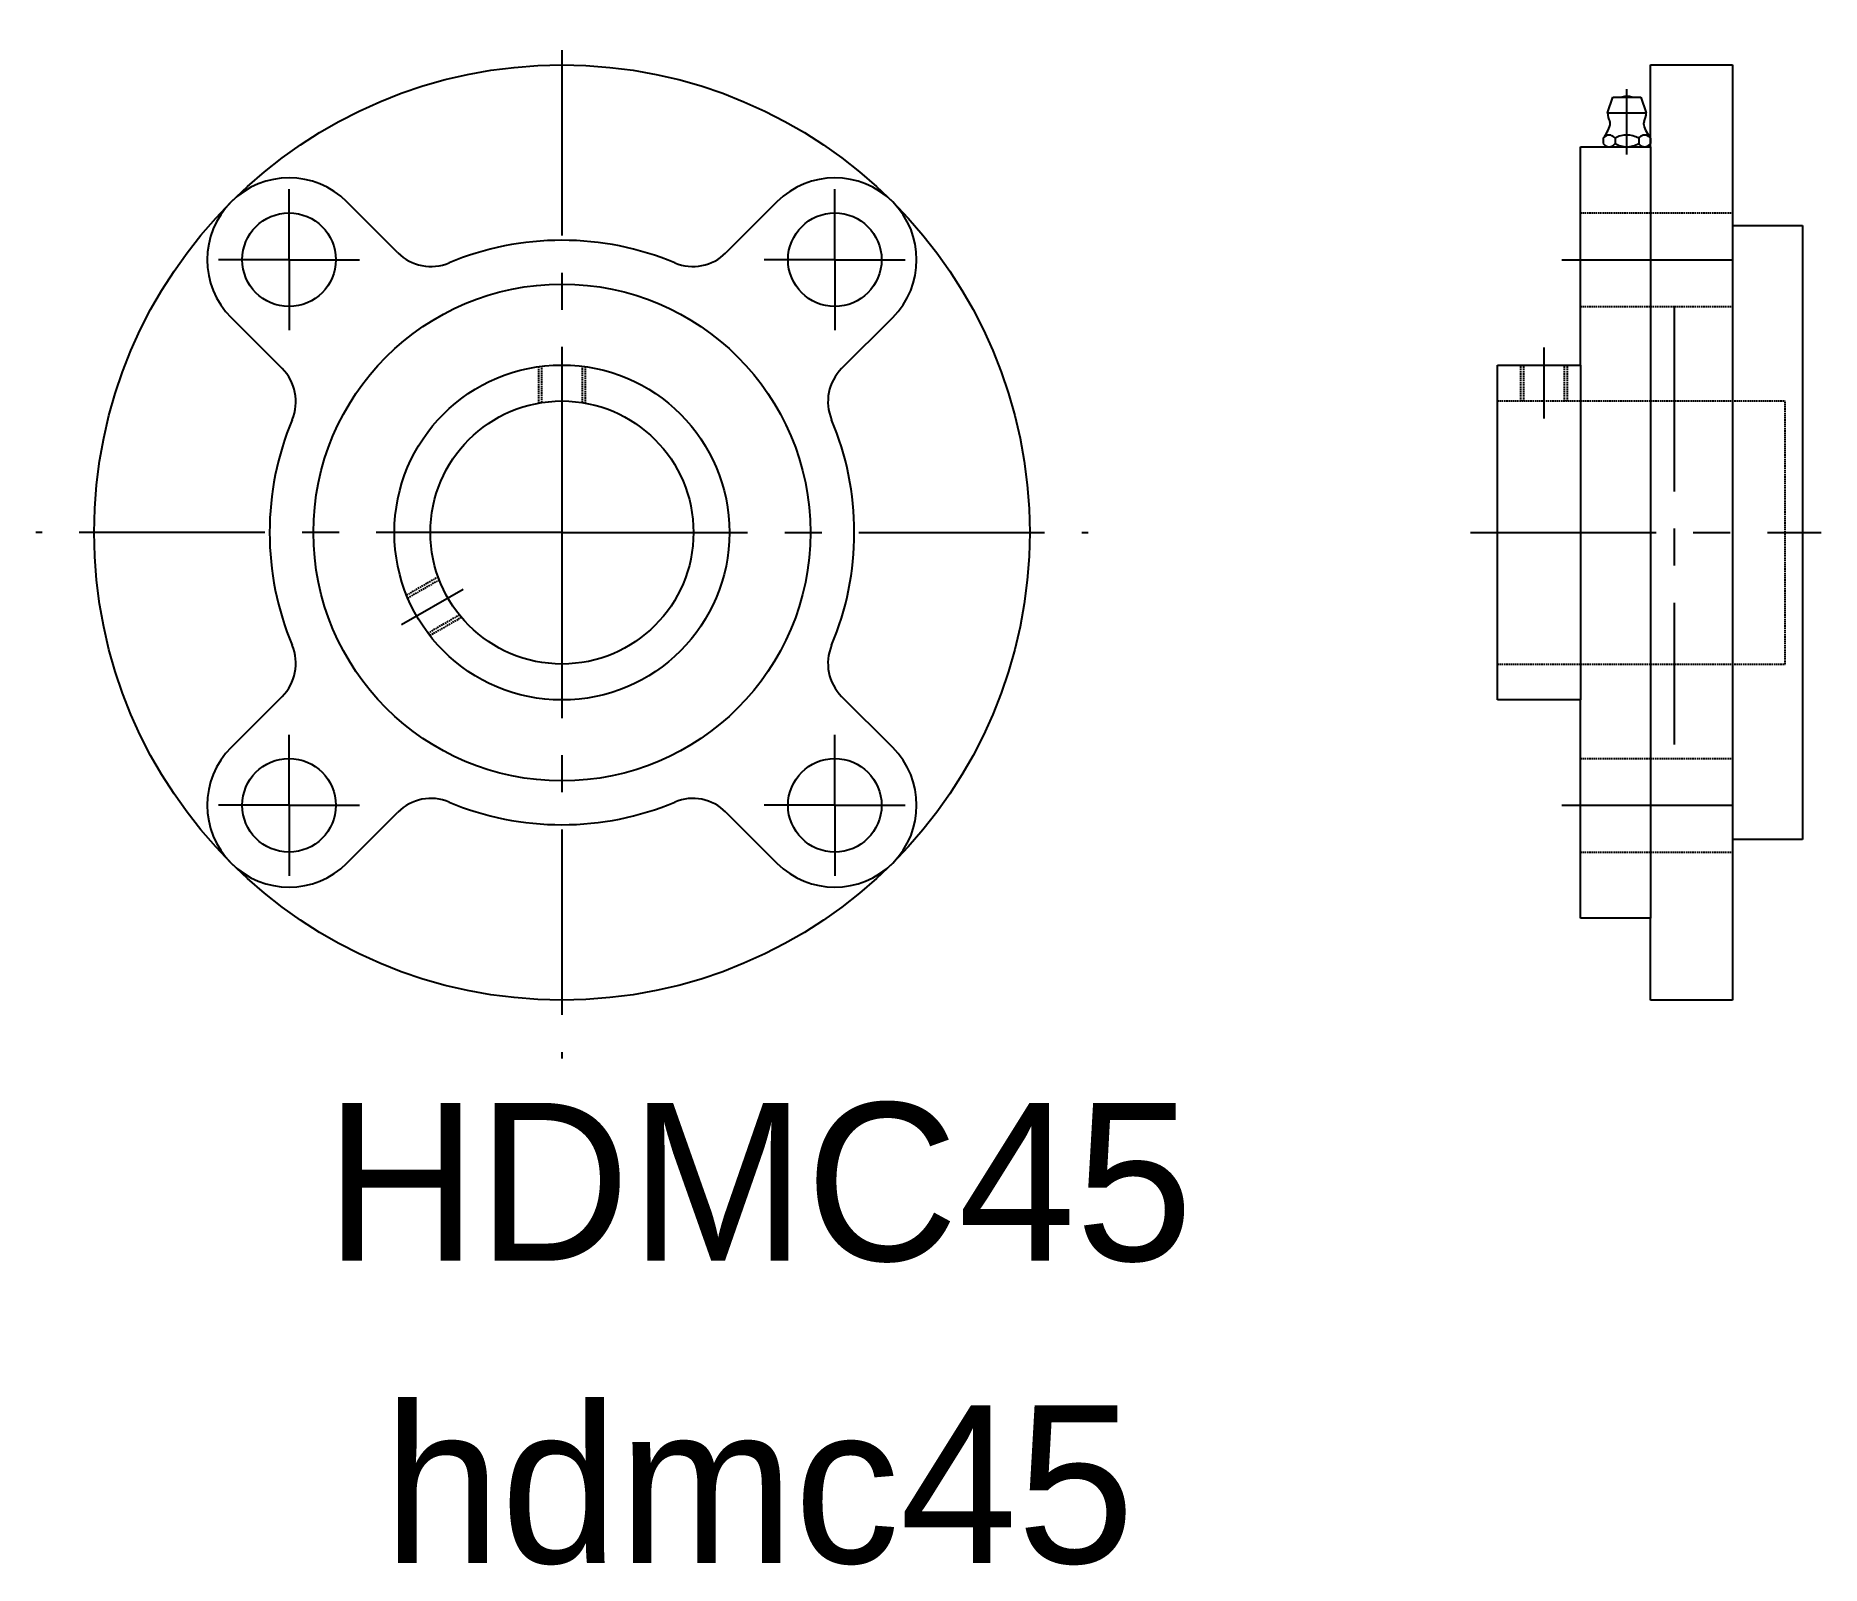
# Model space of a CAD drawing. Extents: x 588 to 894, y 146 to 408.
import ezdxf
from ezdxf.enums import TextEntityAlignment as Align

# ---------------------------------------------------------------- set-up
doc = ezdxf.new("R2010")
doc.units = 0
doc.linetypes.add('CENTER', pattern=[50.8, 31.75, -6.35, 6.35, -6.35])
doc.linetypes.add('HIDDEN', pattern=[0.375, 0.25, -0.125])
doc.layers.get('0').update_dxf_attribs({"linetype": 'CONTINUOUS'})
doc.layers.add('CENTER', color=1, linetype='CENTER')

msp = doc.modelspace()

# ---------------------------------------------------------------- linework, layer by layer
at = {"color": 7, "linetype": 'CONTINUOUS'}
for p, q in [((864.5, 402.9), (878.5, 402.9)), ((864.5, 388.9), (864.5, 402.9)), ((878.5, 402.9), (878.5, 375.4)), ((857.14, 394.7), (858.04, 397.4)), ((858.04, 397.4), (862.84, 397.4)), ((862.84, 397.4), (863.74, 394.7)), ((857.14, 394.7), (863.74, 394.7)), ((852.5, 388.9), (864.5, 388.9)), ((852.5, 351.55), (852.5, 388.9)), ((856.39, 390.37), (856.39, 389.43)), ((857.14, 388.9), (863.74, 388.9)), ((858.41, 390.37), (858.41, 389.43)), ((860.44, 388.9), (860.44, 388.9)), ((862.46, 390.37), (862.46, 389.43)), ((864.49, 390.37), (864.49, 389.43)), ((864.5, 388.9), (864.5, 256.9)), ((650.25, 370.75), (641.53, 379.47)), ((715.07, 379.47), (706.34, 370.75)), ((878.5, 375.4), (878.5, 270.4)), ((878.5, 375.4), (890.5, 375.4)), ((890.5, 375.4), (890.5, 322.9)), ((621.73, 359.67), (630.45, 350.95)), ((726.14, 350.95), (734.87, 359.67)), ((838.3, 294.25), (838.3, 351.55)), ((838.3, 351.55), (852.5, 351.55)), ((852.5, 351.55), (852.5, 294.25)), ((890.5, 322.9), (890.5, 270.4)), ((630.45, 294.85), (621.73, 286.13)), ((734.87, 286.13), (726.14, 294.85)), ((852.5, 294.25), (838.3, 294.25)), ((852.5, 256.9), (852.5, 294.25)), ((641.53, 266.33), (650.25, 275.05)), ((706.34, 275.05), (715.07, 266.33)), ((878.5, 270.4), (878.5, 242.9)), ((890.5, 270.4), (878.5, 270.4)), ((864.5, 256.9), (852.5, 256.9)), ((864.5, 242.9), (864.5, 256.9)), ((878.5, 242.9), (864.5, 242.9))]:
    msp.add_line(p, q, dxfattribs=at)
at = {"color": 3, "linetype": 'HIDDEN'}
for p, q in [((852.5, 377.57), (878.5, 377.57)), ((852.5, 361.57), (878.5, 361.57)), ((674.33, 345.05), (674.33, 351.28)), ((674.88, 345.14), (674.88, 351.35)), ((681.79, 345.13), (681.79, 351.34)), ((682.33, 345.04), (682.33, 351.27)), ((842.3, 345.4), (842.3, 351.55)), ((842.84, 345.4), (842.84, 351.55)), ((849.76, 345.4), (849.76, 351.55)), ((850.3, 345.4), (850.3, 351.55)), ((838.3, 345.4), (887.5, 345.4)), ((887.5, 300.4), (887.5, 345.4)), ((657.12, 315.29), (651.73, 312.18)), ((657.31, 314.78), (651.94, 311.68)), ((660.77, 308.79), (655.4, 305.69)), ((661.12, 308.37), (655.73, 305.25)), ((838.3, 300.4), (887.5, 300.4)), ((852.5, 284.23), (878.5, 284.23)), ((852.5, 268.23), (878.5, 268.23))]:
    msp.add_line(p, q, dxfattribs=at)
at = {"color": 7, "linetype": 'CONTINUOUS'}
for centre, radius in [((678.3, 322.9), 80), ((631.63, 369.57), 8), ((724.97, 369.57), 8), ((678.3, 322.9), 42.5), ((678.3, 322.9), 28.65), ((678.3, 322.9), 22.5), ((631.63, 276.23), 8), ((724.97, 276.23), 8)]:
    msp.add_circle(centre, radius, dxfattribs=at)
for centre, radius, start, end in [((860.44, 394.32), 3.2, 74.6212, 105.3788), ((860.44, 394.7), 3.3, 180, 207.0507), ((860.44, 394.7), 3.3, 332.9493, 0), ((851.77, 394.2), 6, 320.3375, 344.7683), ((857.4, 389.8), 1.1, 75.0414, 104.9586), ((856.79, 392.84), 0.8, 344.7674, 27.0696), ((860.44, 386.86), 4.04, 75.0501, 104.9499), ((863.48, 389.8), 1.1, 75.0414, 104.9586), ((864.09, 392.84), 0.8, 152.9304, 195.2326), ((869.11, 394.2), 6, 195.2317, 219.6625), ((857.54, 389.44), 1.48, 106.5909, 141.1281), ((857.54, 390.36), 1.48, 218.8826, 253.4091), ((857.4, 390), 1.1, 255.0414, 284.9586), ((857.26, 389.44), 1.48, 38.8719, 73.4091), ((857.26, 390.36), 1.48, 286.5909, 321.1283), ((860.95, 385.55), 5.45, 106.5809, 117.7257), ((860.95, 394.26), 5.44, 242.2744, 253.4191), ((860.44, 392.94), 4.04, 255.0501, 284.9499), ((859.93, 385.55), 5.44, 62.2701, 73.4191), ((859.93, 394.26), 5.45, 286.5809, 297.7299), ((863.62, 389.44), 1.48, 106.5909, 141.1281), ((863.62, 390.36), 1.48, 218.8826, 253.4091), ((863.48, 390), 1.1, 255.0414, 284.9586), ((863.34, 389.44), 1.48, 38.8719, 73.4091), ((863.34, 390.36), 1.48, 286.5909, 321.1283), ((631.63, 369.57), 14, 45, 225), ((724.97, 369.57), 14, 315, 135), ((678.3, 322.9), 50, 90, 112.709), ((678.3, 322.9), 50, 67.291, 90), ((655.91, 376.41), 8, 225, 292.709), ((700.69, 376.41), 8, 247.291, 315), ((624.79, 345.29), 8, 337.291, 45), ((731.8, 345.29), 8, 135, 202.709), ((678.3, 322.9), 50, 157.291, 180), ((678.3, 322.9), 50, 0, 22.709), ((678.3, 322.9), 50, 180, 202.709), ((678.3, 322.9), 50, 337.291, 0), ((624.79, 300.51), 8, 315, 22.709), ((731.8, 300.51), 8, 157.291, 225), ((631.63, 276.23), 14, 135, 315), ((724.97, 276.23), 14, 225, 45), ((655.91, 269.4), 8, 67.291, 135), ((678.3, 322.9), 50, 247.291, 270), ((678.3, 322.9), 50, 270, 292.709), ((700.69, 269.4), 8, 45, 112.709)]:
    msp.add_arc(centre, radius, start, end, dxfattribs=at)
at = {"layer": 'CENTER', "color": 1, "linetype": 'CENTER'}
for p, q in [((678.33, 322.9), (678.33, 407.9)), ((860.44, 387.59), (860.44, 398.78)), ((631.63, 369.57), (631.63, 381.63)), ((724.97, 369.57), (724.97, 381.63)), ((631.63, 369.57), (619.57, 369.57)), ((631.63, 369.57), (631.63, 357.51)), ((631.63, 369.57), (643.68, 369.57)), ((724.97, 369.57), (712.91, 369.57)), ((724.97, 369.57), (737.02, 369.57)), ((724.97, 369.57), (724.97, 357.51)), ((849.3, 369.57), (878.5, 369.57)), ((868.5, 361.68), (868.5, 286.62)), ((846.3, 342.4), (846.3, 354.55)), ((678.3, 322.9), (588.3, 322.9)), ((678.3, 322.9), (768.29, 322.9)), ((678.3, 322.9), (678.3, 232.91)), ((833.67, 322.9), (893.69, 322.9)), ((661.41, 313.15), (650.89, 307.08)), ((661.41, 313.15), (650.89, 307.08)), ((631.63, 276.23), (631.63, 288.29)), ((724.97, 276.23), (724.97, 288.29)), ((631.63, 276.23), (619.57, 276.23)), ((631.63, 276.23), (631.63, 264.18)), ((631.63, 276.23), (643.68, 276.23)), ((724.97, 276.23), (712.91, 276.23)), ((724.97, 276.23), (724.97, 264.18)), ((724.97, 276.23), (737.02, 276.23)), ((849.3, 276.23), (878.5, 276.23))]:
    msp.add_line(p, q, dxfattribs=at)

# ---------------------------------------------------------------- texts
at = {"color": 7, "linetype": 'CONTINUOUS'}
for s, p in [('HDMC45', (712, 198.31)), ('hdmc45', (712, 146.57))]:
    msp.add_text(s, height=27, dxfattribs=at).set_placement(p, align=Align.CENTER)

doc.saveas('drawing.dxf')
